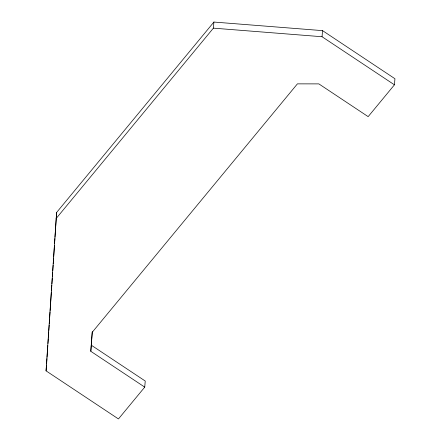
<?xml version="1.0" encoding="UTF-8"?>
<svg xmlns="http://www.w3.org/2000/svg" width="441" height="441" viewBox="0 0 441 441"><rect width="100%" height="100%" fill="white"/><g stroke="black" fill="none" stroke-linecap="round" stroke-linejoin="round"><path stroke-width="0.66" d="M46.057 370.859L56.619 212.452L213.896 22.05L322.547 30.633L394.943 78.724L394.441 84.821L368.158 116.644L318.849 83.889L297.416 83.862L92.202 332.31L90.807 351.306L144.736 387.126L118.453 418.95L46.057 370.859L46.503 365.44M46.603 364.073L46.967 358.588M47.055 357.216L47.826 345.551M47.964 343.495L48.278 338.688M48.372 337.315L48.736 331.83M48.824 330.458L49.188 324.967M49.276 323.595L49.596 318.793M49.684 317.421L50.048 311.93M50.142 310.563L51.365 292.036M51.454 290.663L51.818 285.178M51.906 283.806L52.27 278.315M52.358 276.942L52.677 272.141M52.766 270.768L53.129 265.278M53.223 263.905L53.582 258.42M53.675 257.048L54.447 245.383M54.579 243.327L54.899 238.52M54.987 237.153L55.351 231.663M55.445 230.29L56.619 212.452M90.807 351.306L92.307 331.638M144.736 387.126L145.238 381.03L91.309 345.209M56.117 218.549L213.394 28.147L213.896 22.05M394.441 84.821L322.046 36.73L322.547 30.633M213.394 28.147L322.046 36.73"/></g></svg>
